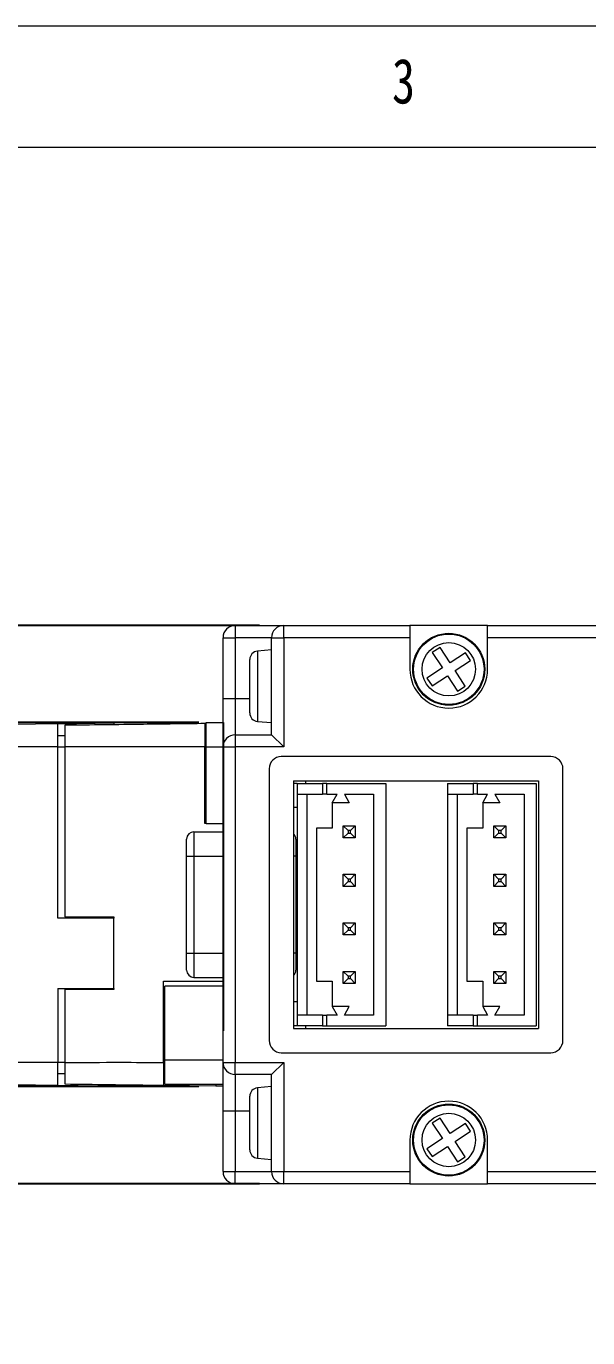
# Paper-space layout '시트2_ENG' of a CAD drawing. Header units: inches. Extents: x 0.2 to 16.3, y 0.2 to 11.5.
# Drawn here: x 4.689 to 5.6, y 9.368 to 11.496 of the extents above; entities that cross this region are included whole.
import ezdxf

# ---------------------------------------------------------------- set-up
doc = ezdxf.new("R2010")
doc.units = ezdxf.units.IN
doc.header["$MEASUREMENT"] = 0
doc.linetypes.add('CENTERX2', pattern=[0.8, 0.5, -0.1, 0.1, -0.1])
doc.layers.add('CENTER_LINE', color=7, linetype='CENTERX2')
doc.styles.add('SLDTEXTSTYLE0', font='TXT', dxfattribs={"width": 0.7})
doc.styles.add('SLDTEXTSTYLE2', font='TXT', dxfattribs={"width": 0.75})
doc.dimstyles.new('SLDDIMSTYLE4', dxfattribs={"dimtxt": 0.15748, "dimasz": 0.13, "dimexe": 0, "dimexo": 0.0625, "dimgap": 0.03937, "dimtad": 1, "dimdec": 3, "dimrnd": 1e-09, "dimdsep": 46, "dimtxsty": 'SLDTEXTSTYLE0', "dimsah": 1, "dimcen": 0.09, "dimadec": 0, "dimazin": 2, "dimtfac": 1, "dimtdec": 3, "dimtmove": 0, "dimatfit": 0, "dimfxl": 1, "dimfrac": 2, "dimtolj": 1, "dimtzin": 12, "dimarcsym": 0})
doc.dimstyles.new('SLDDIMSTYLE7', dxfattribs={"dimtxt": 0.15748, "dimasz": 0.13, "dimexe": 0, "dimexo": 0.0625, "dimgap": 0.03937, "dimtad": 1, "dimdec": 3, "dimrnd": 1e-09, "dimdsep": 46, "dimtxsty": 'SLDTEXTSTYLE0', "dimsah": 1, "dimcen": 0.09, "dimadec": 0, "dimazin": 2, "dimtfac": 1, "dimtdec": 3, "dimtofl": 0, "dimtmove": 0, "dimatfit": 3, "dimfxl": 1, "dimfrac": 2, "dimtolj": 1, "dimtzin": 12, "dimarcsym": 0})

# ---------------------------------------------------------------- blocks, each defined once
blk = doc.blocks.new('_D_59')
at = {"layer": 'CENTER_LINE'}
for p, q in [((4.9687, 10.3661), (3.4275, 10.3661)), ((3.4669, 10.3661), (3.4669, 9.7755)), ((4.9687, 9.7755), (3.4275, 9.7755))]:
    blk.add_line(p, q, dxfattribs=at)
for points in [[(3.4669, 10.3661), (3.4469, 10.2361), (3.4869, 10.2361)], [(3.4669, 9.7755), (3.4869, 9.9055), (3.4469, 9.9055)]]:
    blk.add_solid(points, dxfattribs=at)
at = {"layer": 'CENTER_LINE', "insert": (3.2639, 9.8293), "char_height": 0.15748, "attachment_point": 1, "rotation": 90, "style": 'SLDTEXTSTYLE0'}
blk.add_mtext('0.591', dxfattribs=at)
blk = doc.blocks.new('_D_61')
at = {"layer": 'CENTER_LINE'}
for p, q in [((3.1645, 10.5235), (3.1645, 10.7735)), ((5.0671, 10.5235), (3.1251, 10.5235)), ((3.1645, 10.5235), (3.1645, 9.618)), ((5.0671, 9.618), (3.1251, 9.618)), ((3.1645, 9.618), (3.1645, 9.368))]:
    blk.add_line(p, q, dxfattribs=at)
for points in [[(3.1645, 10.5235), (3.1845, 10.6535), (3.1445, 10.6535)], [(3.1645, 9.618), (3.1445, 9.488), (3.1845, 9.488)]]:
    blk.add_solid(points, dxfattribs=at)
at = {"layer": 'CENTER_LINE', "insert": (2.9615, 9.8293), "char_height": 0.15748, "attachment_point": 1, "rotation": 90, "style": 'SLDTEXTSTYLE0'}
blk.add_mtext('0.906', dxfattribs=at)

psp = doc.layouts.new('시트2_ENG')

# ---------------------------------------------------------------- linework, layer by layer
at = {"color": 7, "linetype": 'Continuous', "lineweight": 18}
for p, q in [((16.3386, 11.4961), (0.1969, 11.4961)), ((16.1516, 11.2992), (0.3937, 11.2992)), ((5.0278, 10.5235), (5.0278, 10.5039)), ((5.0278, 10.5235), (5.1065, 10.5235)), ((5.1065, 10.5039), (5.1065, 10.5235)), ((5.1065, 10.5235), (5.3112, 10.5235)), ((5.3112, 10.5235), (5.3112, 10.5039)), ((5.4372, 10.5235), (5.3112, 10.5235)), ((5.4372, 10.5235), (5.8033, 10.5235)), ((5.4372, 10.5039), (5.4372, 10.5235)), ((5.0081, 10.5039), (5.0278, 10.5039)), ((5.0081, 10.4054), (5.0081, 10.5039)), ((5.0868, 10.5039), (5.0278, 10.5039)), ((5.0278, 10.5039), (5.0278, 10.4054)), ((5.0868, 10.5039), (5.1065, 10.5039)), ((5.0868, 10.3464), (5.0868, 10.5039)), ((5.1065, 10.5039), (5.1065, 10.3267)), ((5.3112, 10.5039), (5.1065, 10.5039)), ((5.3112, 10.5039), (5.3112, 10.4527)), ((5.4372, 10.4527), (5.4372, 10.5039)), ((5.8033, 10.5039), (5.4372, 10.5039)), ((5.0868, 10.4842), (5.064, 10.4822)), ((5.36, 10.4881), (5.3475, 10.4799)), ((5.3475, 10.4799), (5.3639, 10.4548)), ((5.3764, 10.463), (5.36, 10.4881)), ((5.4014, 10.4794), (5.3764, 10.463)), ((5.4096, 10.4669), (5.4014, 10.4794)), ((5.0514, 10.3882), (5.0514, 10.4684)), ((5.3639, 10.4548), (5.3388, 10.4385)), ((5.3846, 10.4505), (5.4096, 10.4669)), ((5.4009, 10.4255), (5.3846, 10.4505)), ((5.3388, 10.4385), (5.347, 10.426)), ((5.347, 10.426), (5.372, 10.4423)), ((5.372, 10.4423), (5.3884, 10.4173)), ((5.3884, 10.4173), (5.4009, 10.4255)), ((5.0081, 10.4054), (5.0278, 10.4054)), ((5.0081, 10.3267), (5.0081, 10.4054)), ((5.0278, 10.4054), (5.0278, 10.3464)), ((5.0514, 10.3818), (5.0514, 10.3882)), ((4.7404, 10.3641), (4.6675, 10.3629)), ((4.7404, 10.3641), (4.8309, 10.3657)), ((4.7404, 10.3267), (4.7404, 10.3641)), ((4.8309, 10.3657), (4.8309, 10.3633)), ((4.9785, 10.3651), (4.9805, 10.3651)), ((4.9805, 10.3661), (5.0081, 10.3661)), ((4.9805, 10.3267), (4.9805, 10.3661)), ((5.064, 10.3681), (5.0868, 10.3661)), ((4.7522, 10.3447), (4.7404, 10.3447)), ((5.0278, 10.3464), (5.0868, 10.3464)), ((5.0278, 10.3464), (5.0278, 10.3267)), ((5.0868, 10.3464), (5.1065, 10.3267)), ((4.7404, 10.3267), (4.6675, 10.3267)), ((4.7404, 10.0491), (4.7404, 10.3267)), ((4.7404, 10.3267), (4.7522, 10.3267)), ((4.7522, 10.0511), (4.7522, 10.3267)), ((4.9805, 10.3267), (4.9785, 10.3267)), ((4.9785, 10.2027), (4.9785, 10.3267)), ((4.9805, 10.3267), (5.0081, 10.3267)), ((4.9805, 10.2027), (4.9805, 10.3267)), ((5.0081, 10.3267), (5.0278, 10.3267)), ((5.0081, 10.1667), (5.0081, 10.3267)), ((5.0278, 10.3267), (5.0278, 9.8149)), ((5.1065, 10.3267), (5.0278, 10.3267)), ((5.5396, 10.3109), (5.1026, 10.3109)), ((5.0829, 10.2913), (5.0829, 9.8503)), ((5.5593, 9.8503), (5.5593, 10.2913)), ((5.1222, 10.2716), (5.5199, 10.2716)), ((5.1222, 10.2716), (5.1222, 9.87)), ((5.1281, 10.2676), (5.1222, 10.2676)), ((5.1281, 10.2676), (5.1281, 10.2499)), ((5.1281, 10.2676), (5.1695, 10.2676)), ((5.1419, 10.2716), (5.1419, 10.2676)), ((5.1695, 10.2676), (5.1695, 10.2499)), ((5.1764, 10.2676), (5.1695, 10.2676)), ((5.1764, 10.2499), (5.1764, 10.2676)), ((5.1764, 10.2676), (5.2719, 10.2676)), ((5.2719, 10.2676), (5.2719, 9.8739)), ((5.3722, 10.2676), (5.3722, 10.2499)), ((5.3722, 10.2676), (5.4136, 10.2676)), ((5.4136, 10.2676), (5.4136, 10.2499)), ((5.4205, 10.2676), (5.4136, 10.2676)), ((5.4205, 10.2499), (5.4205, 10.2676)), ((5.4205, 10.2676), (5.5159, 10.2676)), ((5.5159, 10.2676), (5.5159, 9.8739)), ((5.5199, 10.2716), (5.5199, 9.87)), ((4.9785, 10.248), (4.9805, 10.248)), ((5.1281, 10.2499), (5.1695, 10.2499)), ((5.1281, 10.2499), (5.1281, 9.8917)), ((5.1439, 10.2499), (5.1439, 9.8917)), ((5.1764, 10.2499), (5.1695, 10.2499)), ((5.1764, 10.2499), (5.1931, 10.2499)), ((5.1852, 10.2361), (5.1931, 10.2499)), ((5.2129, 10.2361), (5.1852, 10.2361)), ((5.1852, 10.2361), (5.1852, 10.1948)), ((5.2049, 10.2499), (5.2522, 10.2499)), ((5.2049, 10.2499), (5.2129, 10.2361)), ((5.2522, 10.2499), (5.2522, 9.8917)), ((5.3722, 10.2499), (5.4136, 10.2499)), ((5.3722, 10.2499), (5.3722, 9.8917)), ((5.388, 10.2499), (5.388, 9.8917)), ((5.4205, 10.2499), (5.4136, 10.2499)), ((5.4205, 10.2499), (5.4372, 10.2499)), ((5.4292, 10.2361), (5.4372, 10.2499)), ((5.457, 10.2361), (5.4292, 10.2361)), ((5.4292, 10.2361), (5.4292, 10.1948)), ((5.449, 10.2499), (5.4963, 10.2499)), ((5.449, 10.2499), (5.457, 10.2361)), ((5.4963, 10.2499), (5.4963, 9.8917)), ((5.1281, 10.2283), (5.1222, 10.2283)), ((4.9785, 10.2079), (4.9805, 10.2079)), ((4.9805, 10.2027), (4.9785, 10.2027)), ((4.9805, 10.2027), (5.0081, 10.2027)), ((5.1596, 10.1948), (5.1596, 9.9468)), ((5.1852, 10.1948), (5.1596, 10.1948)), ((5.203, 10.1987), (5.2108, 10.1909)), ((5.203, 10.1987), (5.2226, 10.1987)), ((5.203, 10.1791), (5.203, 10.1987)), ((5.2148, 10.1909), (5.2226, 10.1987)), ((5.2226, 10.1987), (5.2226, 10.1791)), ((5.4037, 10.1948), (5.4037, 9.9468)), ((5.4292, 10.1948), (5.4037, 10.1948)), ((5.447, 10.1987), (5.4549, 10.1909)), ((5.447, 10.1987), (5.4667, 10.1987)), ((5.447, 10.1791), (5.447, 10.1987)), ((5.4589, 10.1909), (5.4667, 10.1987)), ((5.4667, 10.1987), (5.4667, 10.1791)), ((4.949, 10.1495), (4.949, 10.1771)), ((4.9608, 10.1889), (4.9608, 10.1495)), ((4.9608, 10.1889), (5.0081, 10.1889)), ((5.1262, 10.1771), (5.1262, 10.1495)), ((5.203, 10.1791), (5.2108, 10.1869)), ((5.2226, 10.1791), (5.203, 10.1791)), ((5.2108, 10.1909), (5.2108, 10.1869)), ((5.2148, 10.1909), (5.2108, 10.1909)), ((5.2108, 10.1869), (5.2148, 10.1869)), ((5.2148, 10.1869), (5.2148, 10.1909)), ((5.2148, 10.1869), (5.2226, 10.1791)), ((5.447, 10.1791), (5.4549, 10.1869)), ((5.4667, 10.1791), (5.447, 10.1791)), ((5.4589, 10.1909), (5.4549, 10.1909)), ((5.4549, 10.1909), (5.4549, 10.1869)), ((5.4549, 10.1869), (5.4589, 10.1869)), ((5.4589, 10.1869), (5.4589, 10.1909)), ((5.4589, 10.1869), (5.4667, 10.1791)), ((5.0081, 10.1495), (5.0081, 10.1667)), ((4.949, 10.1495), (4.9608, 10.1495)), ((4.949, 9.992), (4.949, 10.1495)), ((4.9608, 10.1495), (5.0081, 10.1495)), ((4.9608, 10.1495), (4.9608, 9.992)), ((5.0081, 10.1495), (5.0081, 9.992)), ((5.1262, 10.1495), (5.1262, 9.992)), ((5.2108, 10.1121), (5.203, 10.12)), ((5.203, 10.12), (5.2226, 10.12)), ((5.203, 10.1003), (5.203, 10.12)), ((5.203, 10.1003), (5.2108, 10.1082)), ((5.2108, 10.1121), (5.2108, 10.1082)), ((5.2148, 10.1121), (5.2108, 10.1121)), ((5.2108, 10.1082), (5.2148, 10.1082)), ((5.2148, 10.1121), (5.2226, 10.12)), ((5.2148, 10.1082), (5.2148, 10.1121)), ((5.2226, 10.1003), (5.2148, 10.1082)), ((5.2226, 10.12), (5.2226, 10.1003)), ((5.447, 10.1003), (5.447, 10.12)), ((5.4549, 10.1121), (5.447, 10.12)), ((5.447, 10.12), (5.4667, 10.12)), ((5.447, 10.1003), (5.4549, 10.1082)), ((5.4549, 10.1121), (5.4549, 10.1082)), ((5.4589, 10.1121), (5.4549, 10.1121)), ((5.4549, 10.1082), (5.4589, 10.1082)), ((5.4589, 10.1121), (5.4667, 10.12)), ((5.4589, 10.1082), (5.4589, 10.1121)), ((5.4667, 10.1003), (5.4589, 10.1082)), ((5.4667, 10.12), (5.4667, 10.1003)), ((5.2226, 10.1003), (5.203, 10.1003)), ((5.4667, 10.1003), (5.447, 10.1003)), ((4.8309, 10.0491), (4.7404, 10.0491)), ((4.7522, 10.0511), (4.7522, 10.0491)), ((4.7522, 10.0511), (4.8309, 10.0511)), ((4.8309, 10.0511), (4.8309, 10.0491)), ((4.8309, 9.935), (4.8309, 10.0491)), ((5.203, 10.0413), (5.2226, 10.0413)), ((5.203, 10.0413), (5.2108, 10.0334)), ((5.203, 10.0216), (5.203, 10.0413)), ((5.2108, 10.0294), (5.203, 10.0216)), ((5.2148, 10.0334), (5.2108, 10.0334)), ((5.2108, 10.0334), (5.2108, 10.0294)), ((5.2108, 10.0294), (5.2148, 10.0294)), ((5.2226, 10.0413), (5.2148, 10.0334)), ((5.2148, 10.0294), (5.2148, 10.0334)), ((5.2148, 10.0294), (5.2226, 10.0216)), ((5.2226, 10.0413), (5.2226, 10.0216)), ((5.447, 10.0413), (5.4667, 10.0413)), ((5.447, 10.0413), (5.4549, 10.0334)), ((5.447, 10.0216), (5.447, 10.0413)), ((5.4549, 10.0294), (5.447, 10.0216)), ((5.4549, 10.0334), (5.4549, 10.0294)), ((5.4589, 10.0334), (5.4549, 10.0334)), ((5.4549, 10.0294), (5.4589, 10.0294)), ((5.4667, 10.0413), (5.4589, 10.0334)), ((5.4589, 10.0294), (5.4589, 10.0334)), ((5.4589, 10.0294), (5.4667, 10.0216)), ((5.4667, 10.0413), (5.4667, 10.0216)), ((5.2226, 10.0216), (5.203, 10.0216)), ((5.4667, 10.0216), (5.447, 10.0216)), ((4.949, 9.992), (4.9608, 9.992)), ((4.949, 9.9645), (4.949, 9.992)), ((4.9608, 9.992), (5.0081, 9.992)), ((4.9608, 9.992), (4.9608, 9.9527)), ((5.0081, 9.9749), (5.0081, 9.992)), ((5.1262, 9.992), (5.1262, 9.9645)), ((5.0081, 9.8149), (5.0081, 9.9749)), ((5.203, 9.9428), (5.203, 9.9625)), ((5.203, 9.9625), (5.2108, 9.9546)), ((5.203, 9.9625), (5.2226, 9.9625)), ((5.2148, 9.9546), (5.2226, 9.9625)), ((5.2226, 9.9625), (5.2226, 9.9428)), ((5.447, 9.9428), (5.447, 9.9625)), ((5.447, 9.9625), (5.4549, 9.9546)), ((5.447, 9.9625), (5.4667, 9.9625)), ((5.4589, 9.9546), (5.4667, 9.9625)), ((5.4667, 9.9625), (5.4667, 9.9428)), ((4.9116, 9.9468), (5.0081, 9.9468)), ((4.9116, 9.8149), (4.9116, 9.9468)), ((4.9136, 9.8188), (4.9136, 9.9387)), ((5.0081, 9.9387), (4.9136, 9.9387)), ((4.9608, 9.9527), (5.0081, 9.9527)), ((5.1596, 9.9468), (5.1852, 9.9468)), ((5.1852, 9.9468), (5.1852, 9.9054)), ((5.203, 9.9428), (5.2108, 9.9507)), ((5.2226, 9.9428), (5.203, 9.9428)), ((5.2108, 9.9546), (5.2108, 9.9507)), ((5.2148, 9.9546), (5.2108, 9.9546)), ((5.2108, 9.9507), (5.2148, 9.9507)), ((5.2148, 9.9507), (5.2148, 9.9546)), ((5.2148, 9.9507), (5.2226, 9.9428)), ((5.4037, 9.9468), (5.4292, 9.9468)), ((5.4292, 9.9468), (5.4292, 9.9054)), ((5.447, 9.9428), (5.4549, 9.9507)), ((5.4667, 9.9428), (5.447, 9.9428)), ((5.4549, 9.9546), (5.4549, 9.9507)), ((5.4589, 9.9546), (5.4549, 9.9546)), ((5.4549, 9.9507), (5.4589, 9.9507)), ((5.4589, 9.9507), (5.4589, 9.9546)), ((5.4589, 9.9507), (5.4667, 9.9428)), ((4.7404, 9.935), (4.8309, 9.935)), ((4.7404, 9.935), (4.7404, 9.8149)), ((4.7522, 9.935), (4.7522, 9.933)), ((4.7522, 9.8149), (4.7522, 9.933)), ((4.8309, 9.933), (4.7522, 9.933)), ((4.8309, 9.935), (4.8309, 9.933)), ((5.1281, 9.9133), (5.1222, 9.9133)), ((5.1852, 9.9054), (5.1931, 9.8917)), ((5.2129, 9.9054), (5.1852, 9.9054)), ((5.2049, 9.8917), (5.2129, 9.9054)), ((5.4292, 9.9054), (5.4372, 9.8917)), ((5.457, 9.9054), (5.4292, 9.9054)), ((5.449, 9.8917), (5.457, 9.9054)), ((4.9136, 9.8936), (4.9116, 9.8936)), ((5.1281, 9.8917), (5.1281, 9.8739)), ((5.1695, 9.8917), (5.1281, 9.8917)), ((5.1695, 9.8917), (5.1695, 9.8739)), ((5.1695, 9.8917), (5.1764, 9.8917)), ((5.1931, 9.8917), (5.1764, 9.8917)), ((5.1764, 9.8739), (5.1764, 9.8917)), ((5.2522, 9.8917), (5.2049, 9.8917)), ((5.3722, 9.8917), (5.3722, 9.8739)), ((5.4136, 9.8917), (5.3722, 9.8917)), ((5.4136, 9.8917), (5.4205, 9.8917)), ((5.4136, 9.8917), (5.4136, 9.8739)), ((5.4372, 9.8917), (5.4205, 9.8917)), ((5.4205, 9.8739), (5.4205, 9.8917)), ((5.4963, 9.8917), (5.449, 9.8917)), ((5.1281, 9.8739), (5.1222, 9.8739)), ((5.1222, 9.87), (5.5199, 9.87)), ((5.1695, 9.8739), (5.1281, 9.8739)), ((5.1419, 9.8739), (5.1419, 9.87)), ((5.1695, 9.8739), (5.1764, 9.8739)), ((5.1764, 9.8739), (5.2719, 9.8739)), ((5.4136, 9.8739), (5.3722, 9.8739)), ((5.4136, 9.8739), (5.4205, 9.8739)), ((5.4205, 9.8739), (5.5159, 9.8739)), ((4.7404, 9.8149), (4.6675, 9.8149)), ((4.7404, 9.7774), (4.7404, 9.8149)), ((4.7522, 9.8149), (4.7404, 9.8149)), ((4.9116, 9.8149), (4.9136, 9.8149)), ((4.9136, 9.8188), (5.0081, 9.8188)), ((4.9136, 9.7794), (4.9136, 9.8188)), ((5.0081, 9.8149), (5.0278, 9.8149)), ((5.0081, 9.7361), (5.0081, 9.8149)), ((5.0278, 9.8149), (5.1065, 9.8149)), ((5.0278, 9.7952), (5.0278, 9.8149)), ((5.0868, 9.7952), (5.1065, 9.8149)), ((5.1026, 9.8306), (5.5396, 9.8306)), ((5.1065, 9.8149), (5.1065, 9.6377)), ((4.7404, 9.7969), (4.7522, 9.7969)), ((5.0868, 9.7952), (5.0278, 9.7952)), ((5.0278, 9.7952), (5.0278, 9.7361)), ((5.0868, 9.6377), (5.0868, 9.7952)), ((4.7404, 9.7774), (4.6675, 9.7787)), ((4.8388, 9.7757), (4.7404, 9.7774)), ((4.8388, 9.7782), (4.8388, 9.7757)), ((4.8388, 9.7757), (4.8506, 9.7755)), ((4.9195, 9.7755), (4.8506, 9.7755)), ((4.9963, 9.7763), (4.9116, 9.7773)), ((4.9136, 9.7794), (5.0081, 9.7794)), ((4.9195, 9.7755), (4.9195, 9.7772)), ((4.9963, 9.7794), (4.9963, 9.7763)), ((5.0081, 9.7761), (4.9963, 9.7763)), ((5.0868, 9.7755), (5.064, 9.7735)), ((5.0514, 9.6795), (5.0514, 9.7598)), ((5.0081, 9.7361), (5.0278, 9.7361)), ((5.0081, 9.6377), (5.0081, 9.7361)), ((5.0278, 9.7361), (5.0278, 9.6377)), ((5.36, 9.7243), (5.3475, 9.7161)), ((5.3475, 9.7161), (5.3639, 9.6911)), ((5.3764, 9.6992), (5.36, 9.7243)), ((5.4014, 9.7156), (5.3764, 9.6992)), ((5.4096, 9.7031), (5.4014, 9.7156)), ((5.3112, 9.6889), (5.3112, 9.6377)), ((5.3639, 9.6911), (5.3388, 9.6747)), ((5.3846, 9.6867), (5.4096, 9.7031)), ((5.4009, 9.6617), (5.3846, 9.6867)), ((5.4372, 9.6377), (5.4372, 9.6889)), ((5.0514, 9.6731), (5.0514, 9.6795)), ((5.3388, 9.6747), (5.347, 9.6622)), ((5.347, 9.6622), (5.372, 9.6785)), ((5.372, 9.6785), (5.3884, 9.6535)), ((5.3884, 9.6535), (5.4009, 9.6617)), ((5.064, 9.6594), (5.0868, 9.6574)), ((5.0081, 9.6377), (5.0278, 9.6377)), ((5.0278, 9.6377), (5.0868, 9.6377)), ((5.0278, 9.618), (5.0278, 9.6377)), ((5.0868, 9.6377), (5.1065, 9.6377)), ((5.1065, 9.6377), (5.3112, 9.6377)), ((5.1065, 9.618), (5.1065, 9.6377)), ((5.3112, 9.6377), (5.3112, 9.618)), ((5.4372, 9.6377), (5.8033, 9.6377)), ((5.4372, 9.618), (5.4372, 9.6377)), ((5.1065, 9.618), (5.0278, 9.618)), ((5.3112, 9.618), (5.1065, 9.618)), ((5.3112, 9.618), (5.4372, 9.618)), ((5.8033, 9.618), (5.4372, 9.618))]:
    psp.add_line(p, q, dxfattribs=at)
at = {"color": 8, "linetype": 'Continuous', "lineweight": 18}
for p, q in [((5.064, 10.4822), (5.064, 10.3765)), ((5.0278, 10.4054), (5.0514, 10.4054)), ((5.064, 10.3765), (5.064, 10.3681)), ((4.9805, 10.2469), (4.9785, 10.2469)), ((4.9805, 10.2162), (4.9785, 10.2162)), ((4.9805, 10.2132), (4.9785, 10.2132)), ((4.9805, 10.2128), (4.9785, 10.2128)), ((5.1262, 10.1495), (5.1222, 10.1495)), ((5.1262, 9.992), (5.1222, 9.992)), ((5.064, 9.7735), (5.064, 9.6678)), ((5.0278, 9.7361), (5.0514, 9.7361)), ((5.064, 9.6678), (5.064, 9.6594))]:
    psp.add_line(p, q, dxfattribs=at)
at = {"color": 7, "linetype": 'Continuous', "lineweight": 18}
for centre, radius in [((5.3742, 10.4527), 0.0584), ((5.3742, 10.4527), 0.0571), ((5.3742, 10.4527), 0.0433), ((5.3742, 9.6889), 0.0584), ((5.3742, 9.6889), 0.0571), ((5.3742, 9.6889), 0.0433)]:
    psp.add_circle(centre, radius, dxfattribs=at)
for centre, radius, start, end in [((5.0278, 10.5039), 0.0197, 90, 180), ((5.1065, 10.5039), 0.0197, 90, 180), ((5.0652, 10.4684), 0.0138, 95, 180), ((5.3742, 10.4527), 0.063, 180, 0), ((5.0652, 10.3818), 0.0138, 180, 265), ((5.0278, 10.3267), 0.0197, 90, 180), ((5.1026, 10.2913), 0.0197, 90, 180), ((5.5396, 10.2913), 0.0197, 0, 90), ((4.9608, 10.1771), 0.0118, 90, 180), ((5.1144, 10.1771), 0.0118, 0, 48.1897), ((4.9608, 9.9645), 0.0118, 180, 270), ((5.1144, 9.9645), 0.0118, 311.8103, 0), ((5.1026, 9.8503), 0.0197, 180, 270), ((5.5396, 9.8503), 0.0197, 270, 0), ((5.0278, 9.8149), 0.0197, 180, 270), ((5.0652, 9.7598), 0.0138, 95, 180), ((5.3742, 9.6889), 0.063, 0, 180), ((5.0652, 9.6731), 0.0138, 180, 265), ((5.0278, 9.6377), 0.0197, 180, 270), ((5.1065, 9.6377), 0.0197, 180, 270)]:
    psp.add_arc(centre, radius, start, end, dxfattribs=at)
for points, knots in [([(4.7522, 10.3623), (4.7944, 10.3628), (4.8699, 10.3637), (4.9453, 10.3647), (4.9785, 10.3651)], [0, 0, 0, 0, 0.560004, 1, 1, 1, 1]), ([(4.9785, 10.3651), (4.9785, 10.3647), (4.9785, 10.3638), (4.9785, 10.3572), (4.9785, 10.3474), (4.9785, 10.3367), (4.9785, 10.3295), (4.9785, 10.3267)], [0, 0, 0, 0, 0.214703, 0.429407, 0.644092, 0.858769, 1, 1, 1, 1]), ([(4.7522, 10.3267), (4.7522, 10.3307), (4.7522, 10.3387), (4.7522, 10.3494), (4.7522, 10.3574), (4.7522, 10.3617), (4.7522, 10.3621), (4.7522, 10.3623)], [0, 0, 0, 0, 0.214702, 0.429404, 0.644089, 0.858766, 1, 1, 1, 1]), ([(4.9785, 10.3267), (4.9363, 10.3267), (4.8608, 10.3268), (4.7854, 10.3267), (4.7522, 10.3267)], [0, 0, 0, 0, 0.5600048, 1, 1, 1, 1]), ([(4.7522, 9.8149), (4.7819, 9.8149), (4.8351, 9.815), (4.8882, 9.8149), (4.9116, 9.8149)], [0, 0, 0, 0, 0.560004, 1, 1, 1, 1]), ([(4.7522, 9.7793), (4.7522, 9.7797), (4.7522, 9.7804), (4.7522, 9.7866), (4.7522, 9.7956), (4.7522, 9.8056), (4.7522, 9.8123), (4.7522, 9.8149)], [0, 0, 0, 0, 0.214702, 0.429404, 0.644089, 0.858766, 1, 1, 1, 1]), ([(4.9116, 9.8149), (4.9116, 9.8107), (4.9116, 9.8022), (4.9116, 9.791), (4.9116, 9.7825), (4.9116, 9.778), (4.9116, 9.7775), (4.9116, 9.7773)], [0, 0, 0, 0, 0.214702, 0.429406, 0.644091, 0.858768, 1, 1, 1, 1]), ([(4.9116, 9.7773), (4.8819, 9.7777), (4.8287, 9.7783), (4.7756, 9.779), (4.7522, 9.7793)], [0, 0, 0, 0, 0.560005, 1, 1, 1, 1])]:
    psp.add_open_spline(points, degree=3, knots=knots, dxfattribs=at)
at = {"layer": 'CENTER_LINE'}
psp.add_line((5.0081, 10.3661), (5.0081, 9.7755), dxfattribs=at)

# ---------------------------------------------------------------- texts
at = {"color": 7, "linetype": 'Continuous', "lineweight": 0, "insert": (5.2822, 11.4436), "char_height": 0.0729, "attachment_point": 1, "style": 'SLDTEXTSTYLE2'}
psp.add_mtext('3', dxfattribs=at)

# ---------------------------------------------------------------- dimensions: what is measured, and where the dimension line sits
at = {"layer": 'CENTER_LINE'}
for base, p1, p2, dimstyle, picture, middle in [((3.16449, 9.61803), (5.1065, 10.52354), (5.1065, 9.61803), 'SLDDIMSTYLE4', '_D_61', (3.16449, 10.07079)), ((3.4669, 9.7755), (5.0081, 10.3661), (5.0081, 9.7755), 'SLDDIMSTYLE7', '_D_59', (3.4669, 10.0708))]:
    dim = psp.add_linear_dim(base=base, p1=p1, p2=p2, angle=90, dimstyle=dimstyle, dxfattribs=at)
    dim.commit()
    dim.dimension.update_dxf_attribs({"geometry": picture, "text_midpoint": middle, "dimtype": 160})

doc.saveas('drawing.dxf')
